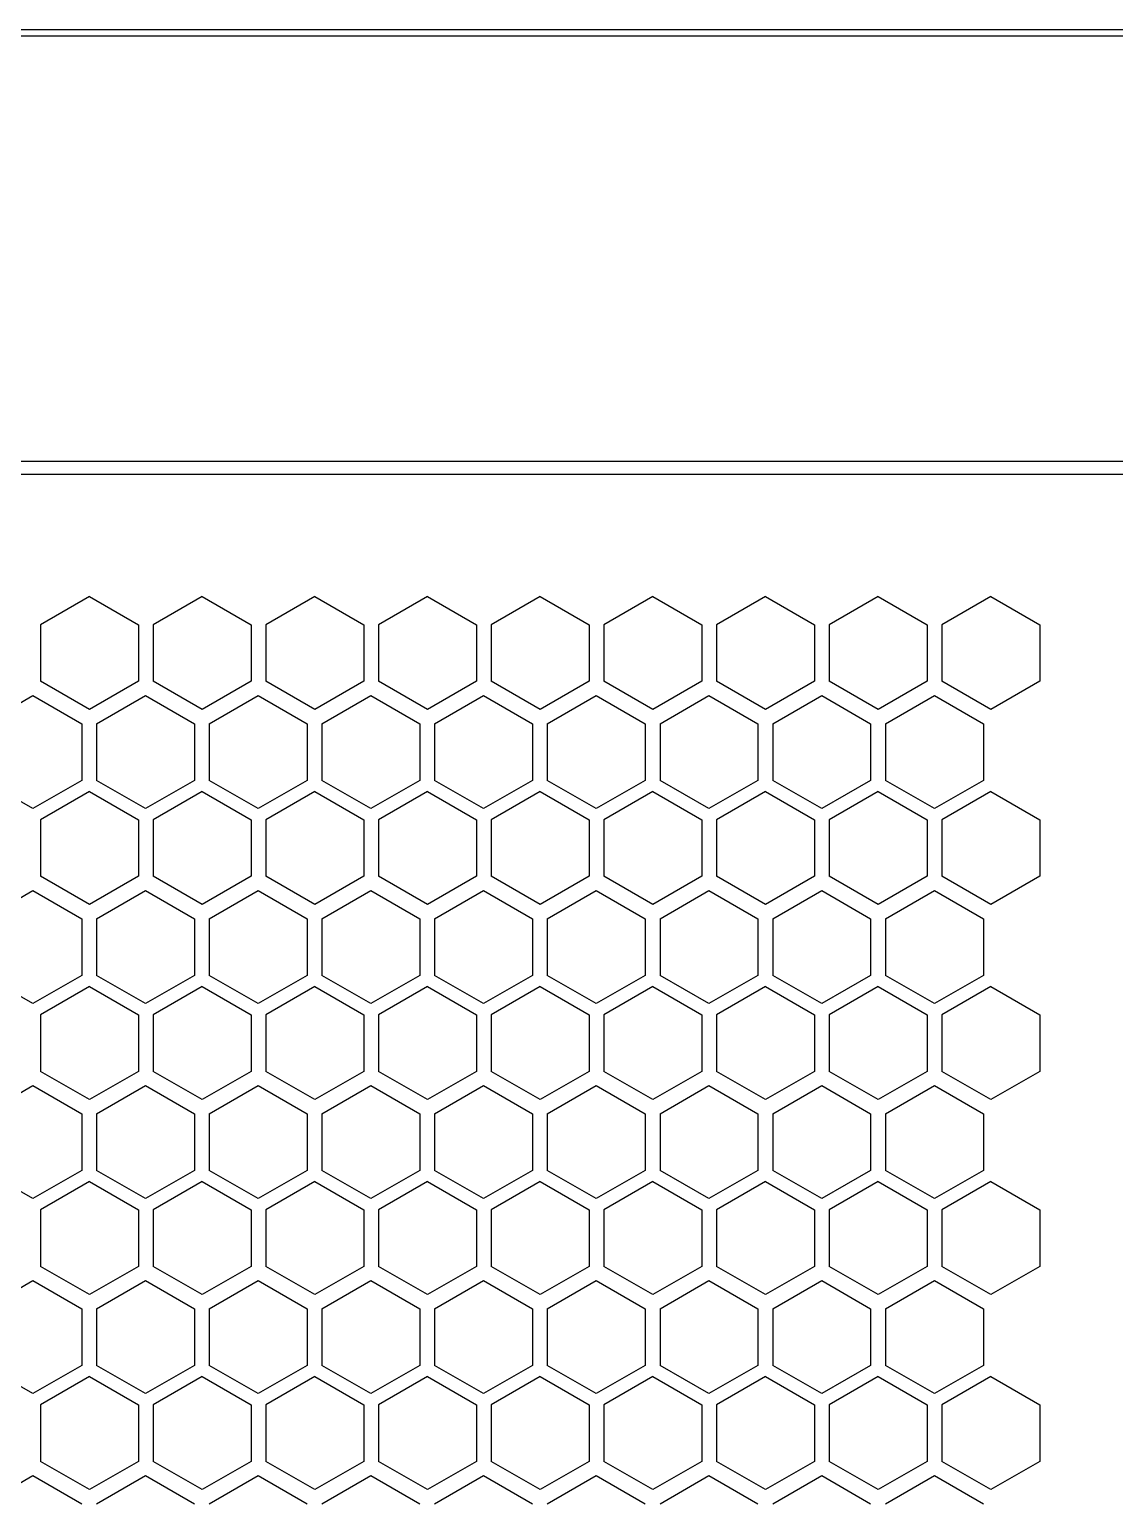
# Model space of a CAD drawing. Header units: millimetres. Extents: x 55614 to 110757, y -66981 to -47484.
# Drawn here: x 89323.8 to 89412.4, y -55846.1 to -55726.2 of the extents above; entities that cross this region are included whole.
import ezdxf

# ---------------------------------------------------------------- set-up
doc = ezdxf.new("R2010")
doc.units = ezdxf.units.MM
for name, color, linetype in [('4209-0510_0', 7, 'Continuous'), ('4215-0412-2_0', 7, 'Continuous'), ('YT-50-01_AF0_1_0', 7, 'Continuous')]:
    doc.layers.add(name, color=color, linetype=linetype)
doc.layers.add('THICK', color=7, linetype='Continuous', lineweight=0)

# ---------------------------------------------------------------- blocks, each defined once
blk = doc.blocks.new('2-1725')
at = {"layer": '4209-0510_0', "color": 7, "linetype": 'Continuous'}
blk.add_line((-17313.73, -71626.23), (-17919.73, -71626.23), dxfattribs=at)
at = {"layer": '4215-0412-2_0', "color": 7, "linetype": 'Continuous'}
for p, q in [((-17960.08, -71591.47), (-17272.28, -71591.47)), ((-17927.18, -71627.27), (-17305.18, -71627.27)), ((-17527.78, -71637.27), (-17531.78, -71639.58)), ((-17527.78, -71637.27), (-17523.78, -71639.58)), ((-17518.58, -71637.27), (-17522.58, -71639.58)), ((-17518.58, -71637.27), (-17514.58, -71639.58)), ((-17509.38, -71637.27), (-17513.38, -71639.58)), ((-17509.38, -71637.27), (-17505.38, -71639.58)), ((-17500.18, -71637.27), (-17504.18, -71639.58)), ((-17500.18, -71637.27), (-17496.18, -71639.58)), ((-17490.98, -71637.27), (-17494.98, -71639.58)), ((-17490.98, -71637.27), (-17486.98, -71639.58)), ((-17481.78, -71637.27), (-17485.78, -71639.58)), ((-17481.78, -71637.27), (-17477.78, -71639.58)), ((-17472.58, -71637.27), (-17476.58, -71639.58)), ((-17472.58, -71637.27), (-17468.58, -71639.58)), ((-17463.38, -71637.27), (-17467.38, -71639.58)), ((-17463.38, -71637.27), (-17459.38, -71639.58)), ((-17454.18, -71637.27), (-17458.18, -71639.58)), ((-17454.18, -71637.27), (-17450.18, -71639.58)), ((-17531.78, -71639.58), (-17531.78, -71644.2)), ((-17523.78, -71639.58), (-17523.78, -71644.2)), ((-17522.58, -71639.58), (-17522.58, -71644.2)), ((-17514.58, -71639.58), (-17514.58, -71644.2)), ((-17513.38, -71639.58), (-17513.38, -71644.2)), ((-17505.38, -71639.58), (-17505.38, -71644.2)), ((-17504.18, -71639.58), (-17504.18, -71644.2)), ((-17496.18, -71639.58), (-17496.18, -71644.2)), ((-17494.98, -71639.58), (-17494.98, -71644.2)), ((-17486.98, -71639.58), (-17486.98, -71644.2)), ((-17485.78, -71639.58), (-17485.78, -71644.2)), ((-17477.78, -71639.58), (-17477.78, -71644.2)), ((-17476.58, -71639.58), (-17476.58, -71644.2)), ((-17468.58, -71639.58), (-17468.58, -71644.2)), ((-17467.38, -71639.58), (-17467.38, -71644.2)), ((-17459.38, -71639.58), (-17459.38, -71644.2)), ((-17458.18, -71639.58), (-17458.18, -71644.2)), ((-17450.18, -71639.58), (-17450.18, -71644.2)), ((-17527.78, -71646.51), (-17531.78, -71644.2)), ((-17523.78, -71644.2), (-17527.78, -71646.51)), ((-17518.58, -71646.51), (-17522.58, -71644.2)), ((-17514.58, -71644.2), (-17518.58, -71646.51)), ((-17509.38, -71646.51), (-17513.38, -71644.2)), ((-17505.38, -71644.2), (-17509.38, -71646.51)), ((-17500.18, -71646.51), (-17504.18, -71644.2)), ((-17496.18, -71644.2), (-17500.18, -71646.51)), ((-17490.98, -71646.51), (-17494.98, -71644.2)), ((-17486.98, -71644.2), (-17490.98, -71646.51)), ((-17481.78, -71646.51), (-17485.78, -71644.2)), ((-17477.78, -71644.2), (-17481.78, -71646.51)), ((-17472.58, -71646.51), (-17476.58, -71644.2)), ((-17468.58, -71644.2), (-17472.58, -71646.51)), ((-17463.38, -71646.51), (-17467.38, -71644.2)), ((-17459.38, -71644.2), (-17463.38, -71646.51)), ((-17454.18, -71646.51), (-17458.18, -71644.2)), ((-17450.18, -71644.2), (-17454.18, -71646.51)), ((-17536.4, -71647.67), (-17532.4, -71645.36)), ((-17532.4, -71645.36), (-17528.4, -71647.67)), ((-17527.2, -71647.67), (-17523.2, -71645.36)), ((-17523.2, -71645.36), (-17519.2, -71647.67)), ((-17518, -71647.67), (-17514, -71645.36)), ((-17514, -71645.36), (-17510, -71647.67)), ((-17508.8, -71647.67), (-17504.8, -71645.36)), ((-17504.8, -71645.36), (-17500.8, -71647.67)), ((-17499.6, -71647.67), (-17495.6, -71645.36)), ((-17495.6, -71645.36), (-17491.6, -71647.67)), ((-17490.4, -71647.67), (-17486.4, -71645.36)), ((-17486.4, -71645.36), (-17482.4, -71647.67)), ((-17481.2, -71647.67), (-17477.2, -71645.36)), ((-17477.2, -71645.36), (-17473.2, -71647.67)), ((-17472, -71647.67), (-17468, -71645.36)), ((-17468, -71645.36), (-17464, -71647.67)), ((-17462.8, -71647.67), (-17458.8, -71645.36)), ((-17458.8, -71645.36), (-17454.8, -71647.67)), ((-17528.4, -71647.67), (-17528.4, -71652.29)), ((-17527.2, -71647.67), (-17527.2, -71652.29)), ((-17519.2, -71647.67), (-17519.2, -71652.29)), ((-17518, -71647.67), (-17518, -71652.29)), ((-17510, -71647.67), (-17510, -71652.29)), ((-17508.8, -71647.67), (-17508.8, -71652.29)), ((-17500.8, -71647.67), (-17500.8, -71652.29)), ((-17499.6, -71647.67), (-17499.6, -71652.29)), ((-17491.6, -71647.67), (-17491.6, -71652.29)), ((-17490.4, -71647.67), (-17490.4, -71652.29)), ((-17482.4, -71647.67), (-17482.4, -71652.29)), ((-17481.2, -71647.67), (-17481.2, -71652.29)), ((-17473.2, -71647.67), (-17473.2, -71652.29)), ((-17472, -71647.67), (-17472, -71652.29)), ((-17464, -71647.67), (-17464, -71652.29)), ((-17462.8, -71647.67), (-17462.8, -71652.29)), ((-17454.8, -71647.67), (-17454.8, -71652.29)), ((-17532.4, -71654.6), (-17536.4, -71652.29)), ((-17528.4, -71652.29), (-17532.4, -71654.6)), ((-17523.2, -71654.6), (-17527.2, -71652.29)), ((-17519.2, -71652.29), (-17523.2, -71654.6)), ((-17514, -71654.6), (-17518, -71652.29)), ((-17510, -71652.29), (-17514, -71654.6)), ((-17504.8, -71654.6), (-17508.8, -71652.29)), ((-17500.8, -71652.29), (-17504.8, -71654.6)), ((-17495.6, -71654.6), (-17499.6, -71652.29)), ((-17491.6, -71652.29), (-17495.6, -71654.6)), ((-17486.4, -71654.6), (-17490.4, -71652.29)), ((-17482.4, -71652.29), (-17486.4, -71654.6)), ((-17477.2, -71654.6), (-17481.2, -71652.29)), ((-17473.2, -71652.29), (-17477.2, -71654.6)), ((-17468, -71654.6), (-17472, -71652.29)), ((-17464, -71652.29), (-17468, -71654.6)), ((-17458.8, -71654.6), (-17462.8, -71652.29)), ((-17454.8, -71652.29), (-17458.8, -71654.6)), ((-17527.78, -71653.2), (-17531.78, -71655.51)), ((-17527.78, -71653.2), (-17523.78, -71655.51)), ((-17518.58, -71653.2), (-17522.58, -71655.51)), ((-17518.58, -71653.2), (-17514.58, -71655.51)), ((-17509.38, -71653.2), (-17513.38, -71655.51)), ((-17509.38, -71653.2), (-17505.38, -71655.51)), ((-17500.18, -71653.2), (-17504.18, -71655.51)), ((-17500.18, -71653.2), (-17496.18, -71655.51)), ((-17490.98, -71653.2), (-17494.98, -71655.51)), ((-17490.98, -71653.2), (-17486.98, -71655.51)), ((-17481.78, -71653.2), (-17485.78, -71655.51)), ((-17481.78, -71653.2), (-17477.78, -71655.51)), ((-17472.58, -71653.2), (-17476.58, -71655.51)), ((-17472.58, -71653.2), (-17468.58, -71655.51)), ((-17463.38, -71653.2), (-17467.38, -71655.51)), ((-17463.38, -71653.2), (-17459.38, -71655.51)), ((-17454.18, -71653.2), (-17458.18, -71655.51)), ((-17454.18, -71653.2), (-17450.18, -71655.51)), ((-17531.78, -71655.51), (-17531.78, -71660.13)), ((-17523.78, -71655.51), (-17523.78, -71660.13)), ((-17522.58, -71655.51), (-17522.58, -71660.13)), ((-17514.58, -71655.51), (-17514.58, -71660.13)), ((-17513.38, -71655.51), (-17513.38, -71660.13)), ((-17505.38, -71655.51), (-17505.38, -71660.13)), ((-17504.18, -71655.51), (-17504.18, -71660.13)), ((-17496.18, -71655.51), (-17496.18, -71660.13)), ((-17494.98, -71655.51), (-17494.98, -71660.13)), ((-17486.98, -71655.51), (-17486.98, -71660.13)), ((-17485.78, -71655.51), (-17485.78, -71660.13)), ((-17477.78, -71655.51), (-17477.78, -71660.13)), ((-17476.58, -71655.51), (-17476.58, -71660.13)), ((-17468.58, -71655.51), (-17468.58, -71660.13)), ((-17467.38, -71655.51), (-17467.38, -71660.13)), ((-17459.38, -71655.51), (-17459.38, -71660.13)), ((-17458.18, -71655.51), (-17458.18, -71660.13)), ((-17450.18, -71655.51), (-17450.18, -71660.13)), ((-17527.78, -71662.44), (-17531.78, -71660.13)), ((-17523.78, -71660.13), (-17527.78, -71662.44)), ((-17518.58, -71662.44), (-17522.58, -71660.13)), ((-17514.58, -71660.13), (-17518.58, -71662.44)), ((-17509.38, -71662.44), (-17513.38, -71660.13)), ((-17505.38, -71660.13), (-17509.38, -71662.44)), ((-17500.18, -71662.44), (-17504.18, -71660.13)), ((-17496.18, -71660.13), (-17500.18, -71662.44)), ((-17490.98, -71662.44), (-17494.98, -71660.13)), ((-17486.98, -71660.13), (-17490.98, -71662.44)), ((-17481.78, -71662.44), (-17485.78, -71660.13)), ((-17477.78, -71660.13), (-17481.78, -71662.44)), ((-17472.58, -71662.44), (-17476.58, -71660.13)), ((-17468.58, -71660.13), (-17472.58, -71662.44)), ((-17463.38, -71662.44), (-17467.38, -71660.13)), ((-17459.38, -71660.13), (-17463.38, -71662.44)), ((-17454.18, -71662.44), (-17458.18, -71660.13)), ((-17450.18, -71660.13), (-17454.18, -71662.44)), ((-17536.4, -71663.6), (-17532.4, -71661.29)), ((-17532.4, -71661.29), (-17528.4, -71663.6)), ((-17527.2, -71663.6), (-17523.2, -71661.29)), ((-17523.2, -71661.29), (-17519.2, -71663.6)), ((-17518, -71663.6), (-17514, -71661.29)), ((-17514, -71661.29), (-17510, -71663.6)), ((-17508.8, -71663.6), (-17504.8, -71661.29)), ((-17504.8, -71661.29), (-17500.8, -71663.6)), ((-17499.6, -71663.6), (-17495.6, -71661.29)), ((-17495.6, -71661.29), (-17491.6, -71663.6)), ((-17490.4, -71663.6), (-17486.4, -71661.29)), ((-17486.4, -71661.29), (-17482.4, -71663.6)), ((-17481.2, -71663.6), (-17477.2, -71661.29)), ((-17477.2, -71661.29), (-17473.2, -71663.6)), ((-17472, -71663.6), (-17468, -71661.29)), ((-17468, -71661.29), (-17464, -71663.6)), ((-17462.8, -71663.6), (-17458.8, -71661.29)), ((-17458.8, -71661.29), (-17454.8, -71663.6)), ((-17528.4, -71663.6), (-17528.4, -71668.22)), ((-17527.2, -71663.6), (-17527.2, -71668.22)), ((-17519.2, -71663.6), (-17519.2, -71668.22)), ((-17518, -71663.6), (-17518, -71668.22)), ((-17510, -71663.6), (-17510, -71668.22)), ((-17508.8, -71663.6), (-17508.8, -71668.22)), ((-17500.8, -71663.6), (-17500.8, -71668.22)), ((-17499.6, -71663.6), (-17499.6, -71668.22)), ((-17491.6, -71663.6), (-17491.6, -71668.22)), ((-17490.4, -71663.6), (-17490.4, -71668.22)), ((-17482.4, -71663.6), (-17482.4, -71668.22)), ((-17481.2, -71663.6), (-17481.2, -71668.22)), ((-17473.2, -71663.6), (-17473.2, -71668.22)), ((-17472, -71663.6), (-17472, -71668.22)), ((-17464, -71663.6), (-17464, -71668.22)), ((-17462.8, -71663.6), (-17462.8, -71668.22)), ((-17454.8, -71663.6), (-17454.8, -71668.22)), ((-17532.4, -71670.53), (-17536.4, -71668.22)), ((-17528.4, -71668.22), (-17532.4, -71670.53)), ((-17523.2, -71670.53), (-17527.2, -71668.22)), ((-17519.2, -71668.22), (-17523.2, -71670.53)), ((-17514, -71670.53), (-17518, -71668.22)), ((-17510, -71668.22), (-17514, -71670.53)), ((-17504.8, -71670.53), (-17508.8, -71668.22)), ((-17500.8, -71668.22), (-17504.8, -71670.53)), ((-17495.6, -71670.53), (-17499.6, -71668.22)), ((-17491.6, -71668.22), (-17495.6, -71670.53)), ((-17486.4, -71670.53), (-17490.4, -71668.22)), ((-17482.4, -71668.22), (-17486.4, -71670.53)), ((-17477.2, -71670.53), (-17481.2, -71668.22)), ((-17473.2, -71668.22), (-17477.2, -71670.53)), ((-17468, -71670.53), (-17472, -71668.22)), ((-17464, -71668.22), (-17468, -71670.53)), ((-17458.8, -71670.53), (-17462.8, -71668.22)), ((-17454.8, -71668.22), (-17458.8, -71670.53)), ((-17527.78, -71669.13), (-17531.78, -71671.44)), ((-17527.78, -71669.13), (-17523.78, -71671.44)), ((-17518.58, -71669.13), (-17522.58, -71671.44)), ((-17518.58, -71669.13), (-17514.58, -71671.44)), ((-17509.38, -71669.13), (-17513.38, -71671.44)), ((-17509.38, -71669.13), (-17505.38, -71671.44)), ((-17500.18, -71669.13), (-17504.18, -71671.44)), ((-17500.18, -71669.13), (-17496.18, -71671.44)), ((-17490.98, -71669.13), (-17494.98, -71671.44)), ((-17490.98, -71669.13), (-17486.98, -71671.44)), ((-17481.78, -71669.13), (-17485.78, -71671.44)), ((-17481.78, -71669.13), (-17477.78, -71671.44)), ((-17472.58, -71669.13), (-17476.58, -71671.44)), ((-17472.58, -71669.13), (-17468.58, -71671.44)), ((-17463.38, -71669.13), (-17467.38, -71671.44)), ((-17463.38, -71669.13), (-17459.38, -71671.44)), ((-17454.18, -71669.13), (-17458.18, -71671.44)), ((-17454.18, -71669.13), (-17450.18, -71671.44)), ((-17531.78, -71671.44), (-17531.78, -71676.06)), ((-17523.78, -71671.44), (-17523.78, -71676.06)), ((-17522.58, -71671.44), (-17522.58, -71676.06)), ((-17514.58, -71671.44), (-17514.58, -71676.06)), ((-17513.38, -71671.44), (-17513.38, -71676.06)), ((-17505.38, -71671.44), (-17505.38, -71676.06)), ((-17504.18, -71671.44), (-17504.18, -71676.06)), ((-17496.18, -71671.44), (-17496.18, -71676.06)), ((-17494.98, -71671.44), (-17494.98, -71676.06)), ((-17486.98, -71671.44), (-17486.98, -71676.06)), ((-17485.78, -71671.44), (-17485.78, -71676.06)), ((-17477.78, -71671.44), (-17477.78, -71676.06)), ((-17476.58, -71671.44), (-17476.58, -71676.06)), ((-17468.58, -71671.44), (-17468.58, -71676.06)), ((-17467.38, -71671.44), (-17467.38, -71676.06)), ((-17459.38, -71671.44), (-17459.38, -71676.06)), ((-17458.18, -71671.44), (-17458.18, -71676.06)), ((-17450.18, -71671.44), (-17450.18, -71676.06)), ((-17527.78, -71678.37), (-17531.78, -71676.06)), ((-17523.78, -71676.06), (-17527.78, -71678.37)), ((-17518.58, -71678.37), (-17522.58, -71676.06)), ((-17514.58, -71676.06), (-17518.58, -71678.37)), ((-17509.38, -71678.37), (-17513.38, -71676.06)), ((-17505.38, -71676.06), (-17509.38, -71678.37)), ((-17500.18, -71678.37), (-17504.18, -71676.06)), ((-17496.18, -71676.06), (-17500.18, -71678.37)), ((-17490.98, -71678.37), (-17494.98, -71676.06)), ((-17486.98, -71676.06), (-17490.98, -71678.37)), ((-17481.78, -71678.37), (-17485.78, -71676.06)), ((-17477.78, -71676.06), (-17481.78, -71678.37)), ((-17472.58, -71678.37), (-17476.58, -71676.06)), ((-17468.58, -71676.06), (-17472.58, -71678.37)), ((-17463.38, -71678.37), (-17467.38, -71676.06)), ((-17459.38, -71676.06), (-17463.38, -71678.37)), ((-17454.18, -71678.37), (-17458.18, -71676.06)), ((-17450.18, -71676.06), (-17454.18, -71678.37)), ((-17536.4, -71679.53), (-17532.4, -71677.22)), ((-17532.4, -71677.22), (-17528.4, -71679.53)), ((-17527.2, -71679.53), (-17523.2, -71677.22)), ((-17523.2, -71677.22), (-17519.2, -71679.53)), ((-17518, -71679.53), (-17514, -71677.22)), ((-17514, -71677.22), (-17510, -71679.53)), ((-17508.8, -71679.53), (-17504.8, -71677.22)), ((-17504.8, -71677.22), (-17500.8, -71679.53)), ((-17499.6, -71679.53), (-17495.6, -71677.22)), ((-17495.6, -71677.22), (-17491.6, -71679.53)), ((-17490.4, -71679.53), (-17486.4, -71677.22)), ((-17486.4, -71677.22), (-17482.4, -71679.53)), ((-17481.2, -71679.53), (-17477.2, -71677.22)), ((-17477.2, -71677.22), (-17473.2, -71679.53)), ((-17472, -71679.53), (-17468, -71677.22)), ((-17468, -71677.22), (-17464, -71679.53)), ((-17462.8, -71679.53), (-17458.8, -71677.22)), ((-17458.8, -71677.22), (-17454.8, -71679.53)), ((-17528.4, -71679.53), (-17528.4, -71684.15)), ((-17527.2, -71679.53), (-17527.2, -71684.15)), ((-17519.2, -71679.53), (-17519.2, -71684.15)), ((-17518, -71679.53), (-17518, -71684.15)), ((-17510, -71679.53), (-17510, -71684.15)), ((-17508.8, -71679.53), (-17508.8, -71684.15)), ((-17500.8, -71679.53), (-17500.8, -71684.15)), ((-17499.6, -71679.53), (-17499.6, -71684.15)), ((-17491.6, -71679.53), (-17491.6, -71684.15)), ((-17490.4, -71679.53), (-17490.4, -71684.15)), ((-17482.4, -71679.53), (-17482.4, -71684.15)), ((-17481.2, -71679.53), (-17481.2, -71684.15)), ((-17473.2, -71679.53), (-17473.2, -71684.15)), ((-17472, -71679.53), (-17472, -71684.15)), ((-17464, -71679.53), (-17464, -71684.15)), ((-17462.8, -71679.53), (-17462.8, -71684.15)), ((-17454.8, -71679.53), (-17454.8, -71684.15)), ((-17532.4, -71686.46), (-17536.4, -71684.15)), ((-17528.4, -71684.15), (-17532.4, -71686.46)), ((-17523.2, -71686.46), (-17527.2, -71684.15)), ((-17519.2, -71684.15), (-17523.2, -71686.46)), ((-17514, -71686.46), (-17518, -71684.15)), ((-17510, -71684.15), (-17514, -71686.46)), ((-17504.8, -71686.46), (-17508.8, -71684.15)), ((-17500.8, -71684.15), (-17504.8, -71686.46)), ((-17495.6, -71686.46), (-17499.6, -71684.15)), ((-17491.6, -71684.15), (-17495.6, -71686.46)), ((-17486.4, -71686.46), (-17490.4, -71684.15)), ((-17482.4, -71684.15), (-17486.4, -71686.46)), ((-17477.2, -71686.46), (-17481.2, -71684.15)), ((-17473.2, -71684.15), (-17477.2, -71686.46)), ((-17468, -71686.46), (-17472, -71684.15)), ((-17464, -71684.15), (-17468, -71686.46)), ((-17458.8, -71686.46), (-17462.8, -71684.15)), ((-17454.8, -71684.15), (-17458.8, -71686.46)), ((-17527.78, -71685.06), (-17531.78, -71687.37)), ((-17527.78, -71685.06), (-17523.78, -71687.37)), ((-17518.58, -71685.06), (-17522.58, -71687.37)), ((-17518.58, -71685.06), (-17514.58, -71687.37)), ((-17509.38, -71685.06), (-17513.38, -71687.37)), ((-17509.38, -71685.06), (-17505.38, -71687.37)), ((-17500.18, -71685.06), (-17504.18, -71687.37)), ((-17500.18, -71685.06), (-17496.18, -71687.37)), ((-17490.98, -71685.06), (-17494.98, -71687.37)), ((-17490.98, -71685.06), (-17486.98, -71687.37)), ((-17481.78, -71685.06), (-17485.78, -71687.37)), ((-17481.78, -71685.06), (-17477.78, -71687.37)), ((-17472.58, -71685.06), (-17476.58, -71687.37)), ((-17472.58, -71685.06), (-17468.58, -71687.37)), ((-17463.38, -71685.06), (-17467.38, -71687.37)), ((-17463.38, -71685.06), (-17459.38, -71687.37)), ((-17454.18, -71685.06), (-17458.18, -71687.37)), ((-17454.18, -71685.06), (-17450.18, -71687.37)), ((-17531.78, -71687.37), (-17531.78, -71691.99)), ((-17523.78, -71687.37), (-17523.78, -71691.99)), ((-17522.58, -71687.37), (-17522.58, -71691.99)), ((-17514.58, -71687.37), (-17514.58, -71691.99)), ((-17513.38, -71687.37), (-17513.38, -71691.99)), ((-17505.38, -71687.37), (-17505.38, -71691.99)), ((-17504.18, -71687.37), (-17504.18, -71691.99)), ((-17496.18, -71687.37), (-17496.18, -71691.99)), ((-17494.98, -71687.37), (-17494.98, -71691.99)), ((-17486.98, -71687.37), (-17486.98, -71691.99)), ((-17485.78, -71687.37), (-17485.78, -71691.99)), ((-17477.78, -71687.37), (-17477.78, -71691.99)), ((-17476.58, -71687.37), (-17476.58, -71691.99)), ((-17468.58, -71687.37), (-17468.58, -71691.99)), ((-17467.38, -71687.37), (-17467.38, -71691.99)), ((-17459.38, -71687.37), (-17459.38, -71691.99)), ((-17458.18, -71687.37), (-17458.18, -71691.99)), ((-17450.18, -71687.37), (-17450.18, -71691.99)), ((-17527.78, -71694.3), (-17531.78, -71691.99)), ((-17523.78, -71691.99), (-17527.78, -71694.3)), ((-17518.58, -71694.3), (-17522.58, -71691.99)), ((-17514.58, -71691.99), (-17518.58, -71694.3)), ((-17509.38, -71694.3), (-17513.38, -71691.99)), ((-17505.38, -71691.99), (-17509.38, -71694.3)), ((-17500.18, -71694.3), (-17504.18, -71691.99)), ((-17496.18, -71691.99), (-17500.18, -71694.3)), ((-17490.98, -71694.3), (-17494.98, -71691.99)), ((-17486.98, -71691.99), (-17490.98, -71694.3)), ((-17481.78, -71694.3), (-17485.78, -71691.99)), ((-17477.78, -71691.99), (-17481.78, -71694.3)), ((-17472.58, -71694.3), (-17476.58, -71691.99)), ((-17468.58, -71691.99), (-17472.58, -71694.3)), ((-17463.38, -71694.3), (-17467.38, -71691.99)), ((-17459.38, -71691.99), (-17463.38, -71694.3)), ((-17454.18, -71694.3), (-17458.18, -71691.99)), ((-17450.18, -71691.99), (-17454.18, -71694.3)), ((-17536.4, -71695.46), (-17532.4, -71693.15)), ((-17532.4, -71693.15), (-17528.4, -71695.46)), ((-17527.2, -71695.46), (-17523.2, -71693.15)), ((-17523.2, -71693.15), (-17519.2, -71695.46)), ((-17518, -71695.46), (-17514, -71693.15)), ((-17514, -71693.15), (-17510, -71695.46)), ((-17508.8, -71695.46), (-17504.8, -71693.15)), ((-17504.8, -71693.15), (-17500.8, -71695.46)), ((-17499.6, -71695.46), (-17495.6, -71693.15)), ((-17495.6, -71693.15), (-17491.6, -71695.46)), ((-17490.4, -71695.46), (-17486.4, -71693.15)), ((-17486.4, -71693.15), (-17482.4, -71695.46)), ((-17481.2, -71695.46), (-17477.2, -71693.15)), ((-17477.2, -71693.15), (-17473.2, -71695.46)), ((-17472, -71695.46), (-17468, -71693.15)), ((-17468, -71693.15), (-17464, -71695.46)), ((-17462.8, -71695.46), (-17458.8, -71693.15)), ((-17458.8, -71693.15), (-17454.8, -71695.46)), ((-17528.4, -71695.46), (-17528.4, -71700.08)), ((-17527.2, -71695.46), (-17527.2, -71700.08)), ((-17519.2, -71695.46), (-17519.2, -71700.08)), ((-17518, -71695.46), (-17518, -71700.08)), ((-17510, -71695.46), (-17510, -71700.08)), ((-17508.8, -71695.46), (-17508.8, -71700.08)), ((-17500.8, -71695.46), (-17500.8, -71700.08)), ((-17499.6, -71695.46), (-17499.6, -71700.08)), ((-17491.6, -71695.46), (-17491.6, -71700.08)), ((-17490.4, -71695.46), (-17490.4, -71700.08)), ((-17482.4, -71695.46), (-17482.4, -71700.08)), ((-17481.2, -71695.46), (-17481.2, -71700.08)), ((-17473.2, -71695.46), (-17473.2, -71700.08)), ((-17472, -71695.46), (-17472, -71700.08)), ((-17464, -71695.46), (-17464, -71700.08)), ((-17462.8, -71695.46), (-17462.8, -71700.08)), ((-17454.8, -71695.46), (-17454.8, -71700.08)), ((-17532.4, -71702.39), (-17536.4, -71700.08)), ((-17528.4, -71700.08), (-17532.4, -71702.39)), ((-17523.2, -71702.39), (-17527.2, -71700.08)), ((-17519.2, -71700.08), (-17523.2, -71702.39)), ((-17514, -71702.39), (-17518, -71700.08)), ((-17510, -71700.08), (-17514, -71702.39)), ((-17504.8, -71702.39), (-17508.8, -71700.08)), ((-17500.8, -71700.08), (-17504.8, -71702.39)), ((-17495.6, -71702.39), (-17499.6, -71700.08)), ((-17491.6, -71700.08), (-17495.6, -71702.39)), ((-17486.4, -71702.39), (-17490.4, -71700.08)), ((-17482.4, -71700.08), (-17486.4, -71702.39)), ((-17477.2, -71702.39), (-17481.2, -71700.08)), ((-17473.2, -71700.08), (-17477.2, -71702.39)), ((-17468, -71702.39), (-17472, -71700.08)), ((-17464, -71700.08), (-17468, -71702.39)), ((-17458.8, -71702.39), (-17462.8, -71700.08)), ((-17454.8, -71700.08), (-17458.8, -71702.39)), ((-17527.78, -71700.99), (-17531.78, -71703.3)), ((-17527.78, -71700.99), (-17523.78, -71703.3)), ((-17518.58, -71700.99), (-17522.58, -71703.3)), ((-17518.58, -71700.99), (-17514.58, -71703.3)), ((-17509.38, -71700.99), (-17513.38, -71703.3)), ((-17509.38, -71700.99), (-17505.38, -71703.3)), ((-17500.18, -71700.99), (-17504.18, -71703.3)), ((-17500.18, -71700.99), (-17496.18, -71703.3)), ((-17490.98, -71700.99), (-17494.98, -71703.3)), ((-17490.98, -71700.99), (-17486.98, -71703.3)), ((-17481.78, -71700.99), (-17485.78, -71703.3)), ((-17481.78, -71700.99), (-17477.78, -71703.3)), ((-17472.58, -71700.99), (-17476.58, -71703.3)), ((-17472.58, -71700.99), (-17468.58, -71703.3)), ((-17463.38, -71700.99), (-17467.38, -71703.3)), ((-17463.38, -71700.99), (-17459.38, -71703.3)), ((-17454.18, -71700.99), (-17458.18, -71703.3)), ((-17454.18, -71700.99), (-17450.18, -71703.3)), ((-17531.78, -71703.3), (-17531.78, -71707.92)), ((-17523.78, -71703.3), (-17523.78, -71707.92)), ((-17522.58, -71703.3), (-17522.58, -71707.92)), ((-17514.58, -71703.3), (-17514.58, -71707.92)), ((-17513.38, -71703.3), (-17513.38, -71707.92)), ((-17505.38, -71703.3), (-17505.38, -71707.92)), ((-17504.18, -71703.3), (-17504.18, -71707.92)), ((-17496.18, -71703.3), (-17496.18, -71707.92)), ((-17494.98, -71703.3), (-17494.98, -71707.92)), ((-17486.98, -71703.3), (-17486.98, -71707.92)), ((-17485.78, -71703.3), (-17485.78, -71707.92)), ((-17477.78, -71703.3), (-17477.78, -71707.92)), ((-17476.58, -71703.3), (-17476.58, -71707.92)), ((-17468.58, -71703.3), (-17468.58, -71707.92)), ((-17467.38, -71703.3), (-17467.38, -71707.92)), ((-17459.38, -71703.3), (-17459.38, -71707.92)), ((-17458.18, -71703.3), (-17458.18, -71707.92)), ((-17450.18, -71703.3), (-17450.18, -71707.92)), ((-17527.78, -71710.23), (-17531.78, -71707.92)), ((-17523.78, -71707.92), (-17527.78, -71710.23)), ((-17518.58, -71710.23), (-17522.58, -71707.92)), ((-17514.58, -71707.92), (-17518.58, -71710.23)), ((-17509.38, -71710.23), (-17513.38, -71707.92)), ((-17505.38, -71707.92), (-17509.38, -71710.23)), ((-17500.18, -71710.23), (-17504.18, -71707.92)), ((-17496.18, -71707.92), (-17500.18, -71710.23)), ((-17490.98, -71710.23), (-17494.98, -71707.92)), ((-17486.98, -71707.92), (-17490.98, -71710.23)), ((-17481.78, -71710.23), (-17485.78, -71707.92)), ((-17477.78, -71707.92), (-17481.78, -71710.23)), ((-17472.58, -71710.23), (-17476.58, -71707.92)), ((-17468.58, -71707.92), (-17472.58, -71710.23)), ((-17463.38, -71710.23), (-17467.38, -71707.92)), ((-17459.38, -71707.92), (-17463.38, -71710.23)), ((-17454.18, -71710.23), (-17458.18, -71707.92)), ((-17450.18, -71707.92), (-17454.18, -71710.23)), ((-17536.4, -71711.39), (-17532.4, -71709.08)), ((-17532.4, -71709.08), (-17528.4, -71711.39)), ((-17527.2, -71711.39), (-17523.2, -71709.08)), ((-17523.2, -71709.08), (-17519.2, -71711.39)), ((-17518, -71711.39), (-17514, -71709.08)), ((-17514, -71709.08), (-17510, -71711.39)), ((-17508.8, -71711.39), (-17504.8, -71709.08)), ((-17504.8, -71709.08), (-17500.8, -71711.39)), ((-17499.6, -71711.39), (-17495.6, -71709.08)), ((-17495.6, -71709.08), (-17491.6, -71711.39)), ((-17490.4, -71711.39), (-17486.4, -71709.08)), ((-17486.4, -71709.08), (-17482.4, -71711.39)), ((-17481.2, -71711.39), (-17477.2, -71709.08)), ((-17477.2, -71709.08), (-17473.2, -71711.39)), ((-17472, -71711.39), (-17468, -71709.08)), ((-17468, -71709.08), (-17464, -71711.39)), ((-17462.8, -71711.39), (-17458.8, -71709.08)), ((-17458.8, -71709.08), (-17454.8, -71711.39))]:
    blk.add_line(p, q, dxfattribs=at)
at = {"layer": 'YT-50-01_AF0_1_0', "color": 7, "linetype": 'Continuous'}
blk.add_line((-17961.13, -71590.95), (-17273.13, -71590.95), dxfattribs=at)
blk = doc.blocks.new('RY76UI67U656')
at = {"layer": 'THICK', "lineweight": -3}
blk.add_blockref('2-1725', (50060.59, -17829.34), dxfattribs=at)

msp = doc.modelspace()

# ---------------------------------------------------------------- block references
at = {"layer": 'THICK', "lineweight": -3}
msp.add_blockref('RY76UI67U656', (56795.929, 33694.033), dxfattribs=at)

doc.saveas('drawing.dxf')
